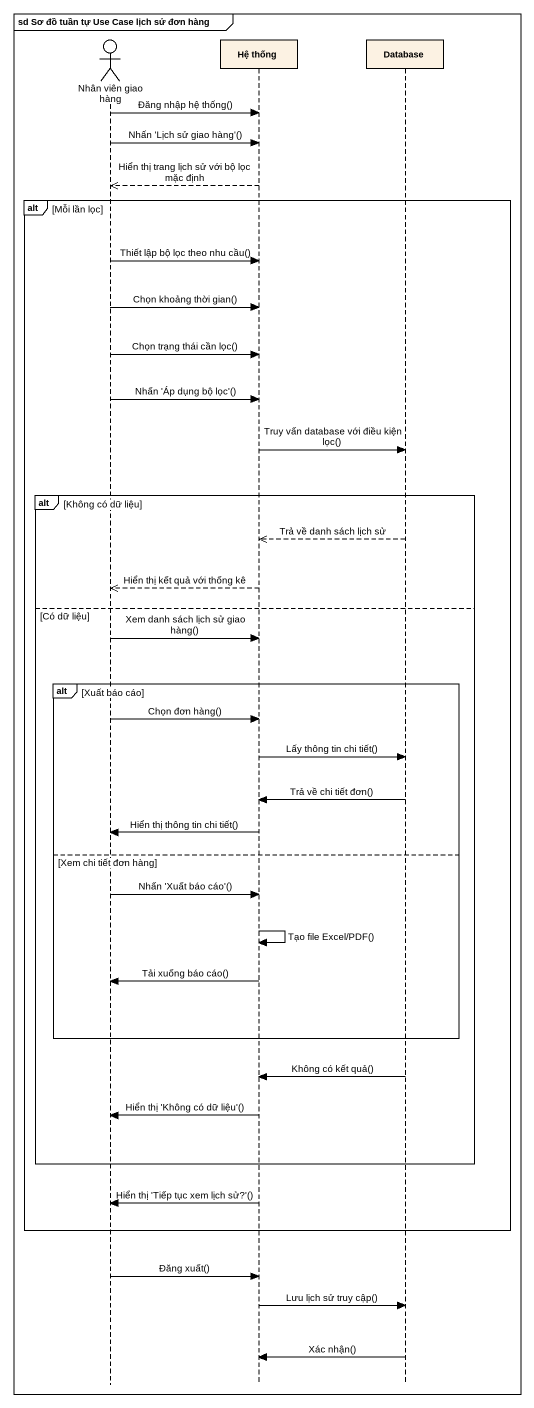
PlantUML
@startuml
mainframe sd Sơ đồ tuần tự Use Case lịch sử đơn hàng
hide footbox
actor "Nhân viên giao hàng" as Nhân_viên_giao_hàng
participant "Hệ thống" as Hệ_thống
participant "Database" as Database_

Nhân_viên_giao_hàng -> Hệ_thống : Đăng nhập hệ thống()
Nhân_viên_giao_hàng -> Hệ_thống : Nhấn 'Lịch sử giao hàng'()
Hệ_thống -->> Nhân_viên_giao_hàng : Hiển thị trang lịch sử với bộ lọc mặc định
alt Mỗi lần lọc
  Nhân_viên_giao_hàng -> Hệ_thống : Thiết lập bộ lọc theo nhu cầu()
  Nhân_viên_giao_hàng -> Hệ_thống : Chọn khoảng thời gian()
  Nhân_viên_giao_hàng -> Hệ_thống : Chọn trạng thái cần lọc()
  Nhân_viên_giao_hàng -> Hệ_thống : Nhấn 'Áp dụng bộ lọc'()
  Hệ_thống -> Database_ : Truy vấn database với điều kiện lọc()
  alt Không có dữ liệu
    Database_ -->> Hệ_thống : Trả về danh sách lịch sử
    Hệ_thống -->> Nhân_viên_giao_hàng : Hiển thị kết quả với thống kê
  else Có dữ liệu
    Nhân_viên_giao_hàng -> Hệ_thống : Xem danh sách lịch sử giao hàng()
    alt Xuất báo cáo
      Nhân_viên_giao_hàng -> Hệ_thống : Chọn đơn hàng()
      Hệ_thống -> Database_ : Lấy thông tin chi tiết()
      Database_ -> Hệ_thống : Trả về chi tiết đơn()
      Hệ_thống -> Nhân_viên_giao_hàng : Hiển thị thông tin chi tiết()
    else Xem chi tiết đơn hàng
      Nhân_viên_giao_hàng -> Hệ_thống : Nhấn 'Xuất báo cáo'()
      Hệ_thống -> Hệ_thống : Tạo file Excel/PDF()
      Hệ_thống -> Nhân_viên_giao_hàng : Tải xuống báo cáo()
    end
    Database_ -> Hệ_thống : Không có kết quả()
    Hệ_thống -> Nhân_viên_giao_hàng : Hiển thị 'Không có dữ liệu'()
  end
  Hệ_thống -> Nhân_viên_giao_hàng : Hiển thị 'Tiếp tục xem lịch sử?'()
end
Nhân_viên_giao_hàng -> Hệ_thống : Đăng xuất()
Hệ_thống -> Database_ : Lưu lịch sử truy cập()
Database_ -> Hệ_thống : Xác nhận()
@enduml
